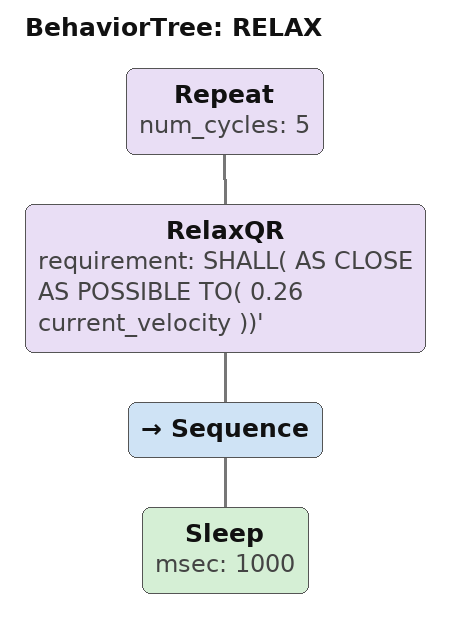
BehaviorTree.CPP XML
<root BTCPP_format="4" main_tree_to_execute="RELAX">
  	<BehaviorTree ID="RELAX">
		<Repeat num_cycles="5">
				<RelaxQR requirement="SHALL( AS CLOSE AS POSSIBLE TO( 0.26 current_velocity ))'">
					<Sequence>
						<Sleep msec="1000"/>
					</Sequence>
				</RelaxQR>
		</Repeat>
  </BehaviorTree>
</root>
